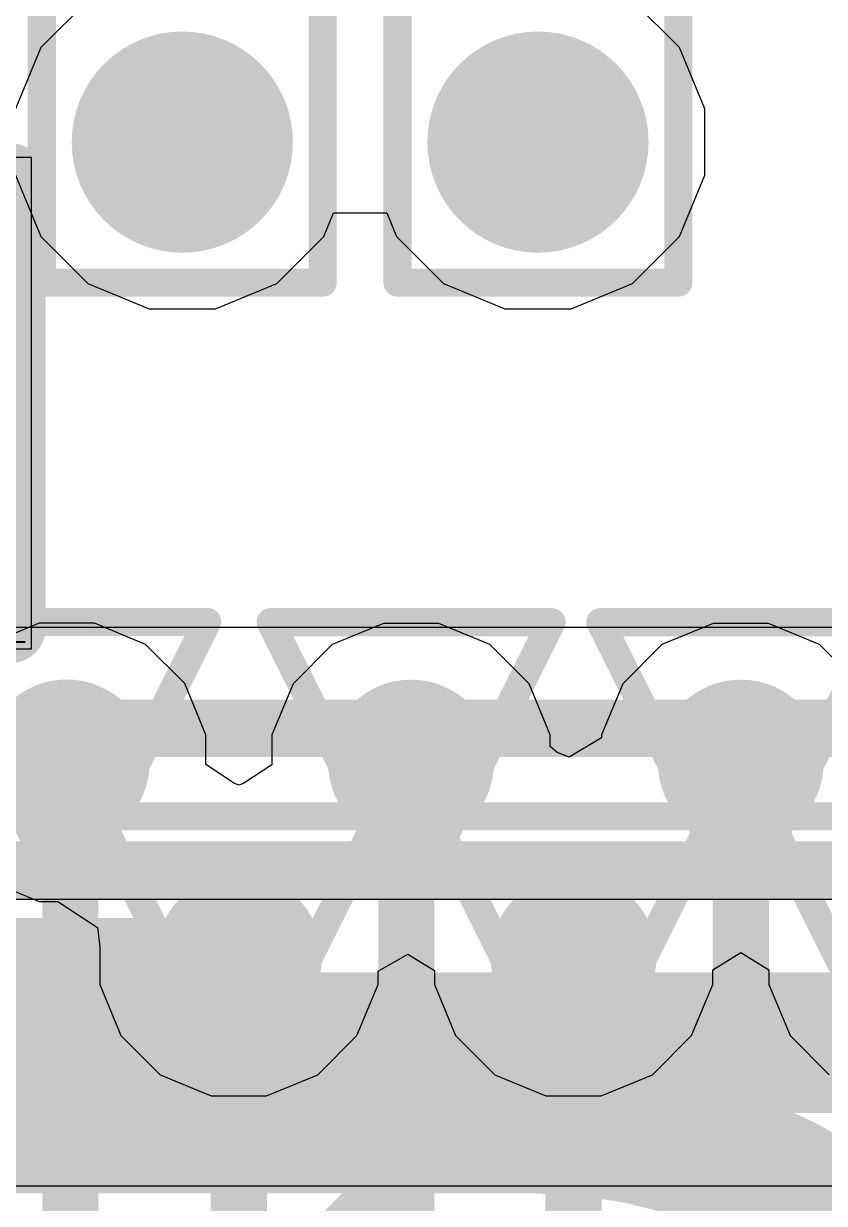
# Model space of a CAD drawing. Header units: inches. Extents: x -6 to 283, y -12 to 154.
# Drawn here: x 27.3 to 28.748, y 3.884 to 6.017 of the extents above; entities that cross this region are included whole.
import ezdxf

# ---------------------------------------------------------------- set-up
doc = ezdxf.new("R2010")
doc.units = ezdxf.units.IN
for name, color, linetype in [('Bottom Layer', 5, 'Continuous'), ('Drill Drawing', 1, 'Continuous'), ('GND-1', 16, 'Continuous'), ('GND-2', 90, 'Continuous'), ('GND-3', 216, 'Continuous'), ('GND-4', 54, 'Continuous'), ('PWR-1', 156, 'Continuous'), ('PWR-2', 130, 'Continuous'), ('Signal L1', 76, 'Continuous'), ('Signal L2', 6, 'Continuous'), ('Top Layer', 1, 'Continuous'), ('Top Overlay', 2, 'Continuous'), ('Top Paste', 8, 'Continuous'), ('Top Solder', 216, 'Continuous'), ('Via Holes', 16, 'Continuous')]:
    doc.layers.add(name, color=color, linetype=linetype)

# ---------------------------------------------------------------- blocks, each defined once
blk = doc.blocks.new('R___0402_123')
at = {"layer": 'Top Layer'}
for points in [[(-0.6985, -0.3175), (-0.6985, 0.3175), (-0.2412999999999999, 0.3175), (-0.2413, -0.3175)], [(0.2412999999999999, -0.3175), (0.2413, 0.3175), (0.6985, 0.3175), (0.6985, -0.3175)]]:
    blk.add_hatch(color=1, dxfattribs=at).paths.add_polyline_path(points)
at = {"layer": 'Top Paste'}
for points in [[(-0.6985, -0.3175), (-0.6985, 0.3175), (-0.2412999999999999, 0.3175), (-0.2413, -0.3175)], [(0.2412999999999999, -0.3175), (0.2413, 0.3175), (0.6985, 0.3175), (0.6985, -0.3175)]]:
    blk.add_hatch(color=8, dxfattribs=at).paths.add_polyline_path(points)
at = {"layer": 'Top Solder'}
for points in [[(-0.75350116, -0.37250116), (-0.75350116, 0.37250116), (-0.1862988399999999, 0.37250116), (-0.18629884, -0.37250116)], [(0.1862988399999999, -0.37250116), (0.18629884, 0.37250116), (0.75350116, 0.37250116), (0.75350116, -0.37250116)]]:
    blk.add_hatch(color=216, dxfattribs=at).paths.add_polyline_path(points)
at = {"layer": 'Top Overlay'}
for points in [[(-0.7874, 0.4064, 0.127, 0.127, 0), (0.7874, 0.4064, 0.127, 0.127, 0)], [(-0.7874, -0.4064, 0.127, 0.127, 0), (-0.7874, 0.4064, 0.127, 0.127, 0)], [(0.7874, -0.4064, 0.127, 0.127, 0), (0.7874, 0.4064, 0.127, 0.127, 0)], [(-0.7874, -0.4064, 0.127, 0.127, 0), (0.7874, -0.4064, 0.127, 0.127, 0)], [(-0.8128, -0.4318, 0.0032258, 0.0032258, 0), (0.8128, -0.4318, 0.0032258, 0.0032258, 0)]]:
    blk.add_lwpolyline(points, format="xyseb", dxfattribs=at)
for points in [[(-0.8191499999999999, 0.4064, 0.0635, 0.0635, 1), (-0.7556499999999999, 0.4064, 0.0635, 0.0635, 1)], [(-0.8191499999999999, 0.4064, 0.0635, 0.0635, 1), (-0.7556499999999999, 0.4064, 0.0635, 0.0635, 1)], [(0.7556499999999999, 0.4064, 0.0635, 0.0635, 1), (0.8191499999999999, 0.4064, 0.0635, 0.0635, 1)], [(0.7556499999999999, 0.4064, 0.0635, 0.0635, 1), (0.8191499999999999, 0.4064, 0.0635, 0.0635, 1)], [(-0.8191499999999999, -0.4064, 0.0635, 0.0635, 1), (-0.7556499999999999, -0.4064, 0.0635, 0.0635, 1)], [(-0.8191499999999999, -0.4064, 0.0635, 0.0635, 1), (-0.7556499999999999, -0.4064, 0.0635, 0.0635, 1)], [(0.7556499999999999, -0.4064, 0.0635, 0.0635, 1), (0.8191499999999999, -0.4064, 0.0635, 0.0635, 1)], [(0.7556499999999999, -0.4064, 0.0635, 0.0635, 1), (0.8191499999999999, -0.4064, 0.0635, 0.0635, 1)], [(-0.81360518, -0.4318, 0.0016129, 0.0016129, 1), (-0.8119948199999999, -0.4318, 0.0016129, 0.0016129, 1)], [(0.8119948199999999, -0.4318, 0.0016129, 0.0016129, 1), (0.81360518, -0.4318, 0.0016129, 0.0016129, 1)]]:
    blk.add_lwpolyline(points, format="xyseb", close=True, dxfattribs=at)

msp = doc.modelspace()

# ---------------------------------------------------------------- hatches: boundary and pattern name
at = {"layer": 'Bottom Layer'}
h = msp.add_hatch(color=5, dxfattribs=at)
edge = h.paths.add_edge_path()
edge.add_arc((27.5870162, 5.80311006), 0.1999996, 0, 360)
h = msp.add_hatch(color=5, dxfattribs=at)
edge = h.paths.add_edge_path()
edge.add_arc((28.23016198, 5.80311006), 0.1999996, 0, 360)
at = {"layer": 'GND-1'}
h = msp.add_hatch(color=16, dxfattribs=at)
edge = h.paths.add_edge_path()
edge.add_arc((27.5870162, 5.80311006), 0.1999996, 0, 360)
h = msp.add_hatch(color=16, dxfattribs=at)
edge = h.paths.add_edge_path()
edge.add_arc((28.23016198, 5.80311006), 0.1999996, 0, 360)
at = {"layer": 'GND-2'}
h = msp.add_hatch(color=90, dxfattribs=at)
edge = h.paths.add_edge_path()
edge.add_arc((27.5870162, 5.80311006), 0.1999996, 0, 360)
h = msp.add_hatch(color=90, dxfattribs=at)
edge = h.paths.add_edge_path()
edge.add_arc((28.23016198, 5.80311006), 0.1999996, 0, 360)
h = msp.add_hatch(color=90, dxfattribs=at)
edge = h.paths.add_edge_path()
edge.add_arc((27.37809358, 4.6813216), 0.1499997, 0, 360)
h = msp.add_hatch(color=90, dxfattribs=at)
edge = h.paths.add_edge_path()
edge.add_arc((28.00067298, 4.68099902), 0.1499997, 0, 360)
h = msp.add_hatch(color=90, dxfattribs=at)
edge = h.paths.add_edge_path()
edge.add_arc((28.5969075, 4.68099902), 0.1499997, 0, 360)
h = msp.add_hatch(color=90, dxfattribs=at)
edge = h.paths.add_edge_path()
edge.add_arc((27.68938328, 4.32970686), 0.1499997, 0, 360)
h = msp.add_hatch(color=90, dxfattribs=at)
edge = h.paths.add_edge_path()
edge.add_arc((28.29450526, 4.32970686), 0.1499997, 0, 360)
at = {"layer": 'GND-3'}
h = msp.add_hatch(color=216, dxfattribs=at)
edge = h.paths.add_edge_path()
edge.add_arc((27.5870162, 5.80311006), 0.1999996, 0, 360)
h = msp.add_hatch(color=216, dxfattribs=at)
edge = h.paths.add_edge_path()
edge.add_arc((28.23016198, 5.80311006), 0.1999996, 0, 360)
h = msp.add_hatch(color=216, dxfattribs=at)
edge = h.paths.add_edge_path()
edge.add_arc((27.37809358, 4.6813216), 0.1499997, 0, 360)
h = msp.add_hatch(color=216, dxfattribs=at)
edge = h.paths.add_edge_path()
edge.add_arc((28.00067298, 4.68099902), 0.1499997, 0, 360)
h = msp.add_hatch(color=216, dxfattribs=at)
edge = h.paths.add_edge_path()
edge.add_arc((28.5969075, 4.68099902), 0.1499997, 0, 360)
h = msp.add_hatch(color=216, dxfattribs=at)
edge = h.paths.add_edge_path()
edge.add_arc((27.68938328, 4.32970686), 0.1499997, 0, 360)
h = msp.add_hatch(color=216, dxfattribs=at)
edge = h.paths.add_edge_path()
edge.add_arc((28.29450526, 4.32970686), 0.1499997, 0, 360)
at = {"layer": 'GND-4'}
h = msp.add_hatch(color=54, dxfattribs=at)
edge = h.paths.add_edge_path()
edge.add_arc((27.5870162, 5.80311006), 0.1999996, 0, 360)
h = msp.add_hatch(color=54, dxfattribs=at)
edge = h.paths.add_edge_path()
edge.add_arc((28.23016198, 5.80311006), 0.1999996, 0, 360)
at = {"layer": 'PWR-1'}
h = msp.add_hatch(color=156, dxfattribs=at)
edge = h.paths.add_edge_path()
edge.add_arc((27.5870162, 5.80311006), 0.1999996, 0, 360)
h = msp.add_hatch(color=156, dxfattribs=at)
edge = h.paths.add_edge_path()
edge.add_arc((28.23016198, 5.80311006), 0.1999996, 0, 360)
h = msp.add_hatch(color=156, dxfattribs=at)
edge = h.paths.add_edge_path()
edge.add_arc((27.37809358, 4.6813216), 0.1499997, 0, 360)
h = msp.add_hatch(color=156, dxfattribs=at)
edge = h.paths.add_edge_path()
edge.add_arc((28.00067298, 4.68099902), 0.1499997, 0, 360)
h = msp.add_hatch(color=156, dxfattribs=at)
edge = h.paths.add_edge_path()
edge.add_arc((28.5969075, 4.68099902), 0.1499997, 0, 360)
h = msp.add_hatch(color=156, dxfattribs=at)
edge = h.paths.add_edge_path()
edge.add_arc((27.68938328, 4.32970686), 0.1499997, 0, 360)
h = msp.add_hatch(color=156, dxfattribs=at)
edge = h.paths.add_edge_path()
edge.add_arc((28.29450526, 4.32970686), 0.1499997, 0, 360)
at = {"layer": 'PWR-2'}
h = msp.add_hatch(color=130, dxfattribs=at)
edge = h.paths.add_edge_path()
edge.add_arc((27.5870162, 5.80311006), 0.1999996, 0, 360)
h = msp.add_hatch(color=130, dxfattribs=at)
edge = h.paths.add_edge_path()
edge.add_arc((28.23016198, 5.80311006), 0.1999996, 0, 360)
h = msp.add_hatch(color=130, dxfattribs=at)
edge = h.paths.add_edge_path()
edge.add_arc((27.37809358, 4.6813216), 0.1499997, 0, 360)
h = msp.add_hatch(color=130, dxfattribs=at)
edge = h.paths.add_edge_path()
edge.add_arc((28.00067298, 4.68099902), 0.1499997, 0, 360)
h = msp.add_hatch(color=130, dxfattribs=at)
edge = h.paths.add_edge_path()
edge.add_arc((28.5969075, 4.68099902), 0.1499997, 0, 360)
h = msp.add_hatch(color=130, dxfattribs=at)
edge = h.paths.add_edge_path()
edge.add_arc((27.68938328, 4.32970686), 0.1499997, 0, 360)
h = msp.add_hatch(color=130, dxfattribs=at)
edge = h.paths.add_edge_path()
edge.add_arc((28.29450526, 4.32970686), 0.1499997, 0, 360)
at = {"layer": 'Signal L1'}
h = msp.add_hatch(color=76, dxfattribs=at)
edge = h.paths.add_edge_path()
edge.add_arc((27.5870162, 5.80311006), 0.1999996, 0, 360)
h = msp.add_hatch(color=76, dxfattribs=at)
edge = h.paths.add_edge_path()
edge.add_arc((28.23016198, 5.80311006), 0.1999996, 0, 360)
h = msp.add_hatch(color=76, dxfattribs=at)
edge = h.paths.add_edge_path()
edge.add_arc((27.37809358, 4.6813216), 0.1499997, 0, 360)
h = msp.add_hatch(color=76, dxfattribs=at)
edge = h.paths.add_edge_path()
edge.add_arc((28.00067298, 4.68099902), 0.1499997, 0, 360)
h = msp.add_hatch(color=76, dxfattribs=at)
edge = h.paths.add_edge_path()
edge.add_arc((28.5969075, 4.68099902), 0.1499997, 0, 360)
h = msp.add_hatch(color=76, dxfattribs=at)
edge = h.paths.add_edge_path()
edge.add_arc((27.68938328, 4.32970686), 0.1499997, 0, 360)
h = msp.add_hatch(color=76, dxfattribs=at)
edge = h.paths.add_edge_path()
edge.add_arc((28.29450526, 4.32970686), 0.1499997, 0, 360)
at = {"layer": 'Signal L2'}
h = msp.add_hatch(color=6, dxfattribs=at)
edge = h.paths.add_edge_path()
edge.add_arc((27.5870162, 5.80311006), 0.1999996, 0, 360)
h = msp.add_hatch(color=6, dxfattribs=at)
edge = h.paths.add_edge_path()
edge.add_arc((28.23016198, 5.80311006), 0.1999996, 0, 360)
h = msp.add_hatch(color=6, dxfattribs=at)
edge = h.paths.add_edge_path()
edge.add_arc((27.37809358, 4.6813216), 0.1499997, 0, 360)
h = msp.add_hatch(color=6, dxfattribs=at)
edge = h.paths.add_edge_path()
edge.add_arc((28.00067298, 4.68099902), 0.1499997, 0, 360)
h = msp.add_hatch(color=6, dxfattribs=at)
edge = h.paths.add_edge_path()
edge.add_arc((28.5969075, 4.68099902), 0.1499997, 0, 360)
h = msp.add_hatch(color=6, dxfattribs=at)
edge = h.paths.add_edge_path()
edge.add_arc((27.68938328, 4.32970686), 0.1499997, 0, 360)
h = msp.add_hatch(color=6, dxfattribs=at)
edge = h.paths.add_edge_path()
edge.add_arc((28.29450526, 4.32970686), 0.1499997, 0, 360)
at = {"layer": 'Top Layer'}
h = msp.add_hatch(color=1, dxfattribs=at)
edge = h.paths.add_edge_path()
edge.add_arc((27.5870162, 5.80311006), 0.1999996, 0, 360)
h = msp.add_hatch(color=1, dxfattribs=at)
edge = h.paths.add_edge_path()
edge.add_arc((28.23016198, 5.80311006), 0.1999996, 0, 360)
at = {"layer": 'Via Holes'}
h = msp.add_hatch(color=7, dxfattribs=at)
edge = h.paths.add_edge_path()
edge.add_arc((27.5870162, 5.80311006), 0.0999998, 0, 360)
h = msp.add_hatch(color=7, dxfattribs=at)
edge = h.paths.add_edge_path()
edge.add_arc((28.23016198, 5.80311006), 0.0999998, 0, 360)
h = msp.add_hatch(color=7, dxfattribs=at)
edge = h.paths.add_edge_path()
edge.add_arc((27.37809358, 4.6813216), 0.07499858, 0, 360)
h = msp.add_hatch(color=7, dxfattribs=at)
edge = h.paths.add_edge_path()
edge.add_arc((28.00067298, 4.68099902), 0.07499858, 0, 360)
h = msp.add_hatch(color=7, dxfattribs=at)
edge = h.paths.add_edge_path()
edge.add_arc((28.5969075, 4.68099902), 0.07499858, 0, 360)
h = msp.add_hatch(color=7, dxfattribs=at)
edge = h.paths.add_edge_path()
edge.add_arc((27.68938328, 4.32970686), 0.07499858, 0, 360)
h = msp.add_hatch(color=7, dxfattribs=at)
edge = h.paths.add_edge_path()
edge.add_arc((28.29450526, 4.32970686), 0.07499858, 0, 360)

# ---------------------------------------------------------------- linework, layer by layer
at = {"layer": 'Bottom Layer'}
msp.add_line((29.04787688, 4.92557816), (25.56355568, 4.92557816), dxfattribs=at)
for points in [[(20.12955334, 4.74300042, 0.10414, 0.10414, 0), (29.70361344, 4.74300042, 0.10414, 0.10414, 0)], [(20.12955334, 4.486460419999999, 0.10414, 0.10414, 0), (29.70360836, 4.486460419999999, 0.10414, 0.10414, 0)], [(26.7407517, 4.029090239999999, 0.254, 0.254, 0), (28.21739086, 4.029090239999999, 0.254, 0.254, 0)], [(28.21739086, 4.029090239999999, 0.254, 0.254, -0.4142135623730951), (29.2001194, 3.0463617, 0.254, 0.254, 0)]]:
    msp.add_lwpolyline(points, format="xyseb", dxfattribs=at)
msp.add_lwpolyline([(28.15389086, 4.029090239999999, 0.127, 0.127, 1), (28.28089086, 4.029090239999999, 0.127, 0.127, 1)], format="xyseb", close=True, dxfattribs=at)
msp.add_lwpolyline([(28.15389086, 4.029090239999999, 0.127, 0.127, 1), (28.28089086, 4.029090239999999, 0.127, 0.127, 1)], format="xyseb", close=True, dxfattribs=at)
at = {"layer": 'Drill Drawing'}
for points in [[(27.3330162, 5.549110059999999, 0.0508, 0.0508, 0), (27.3330162, 6.05711006, 0.0508, 0.0508, 0)], [(27.8410162, 5.549110059999999, 0.0508, 0.0508, 0), (27.8410162, 6.05711006, 0.0508, 0.0508, 0)], [(27.97616198, 5.549110059999999, 0.0508, 0.0508, 0), (27.97616198, 6.05711006, 0.0508, 0.0508, 0)], [(28.48416198, 5.549110059999999, 0.0508, 0.0508, 0), (28.48416198, 6.05711006, 0.0508, 0.0508, 0)], [(27.3330162, 5.549110059999999, 0.0508, 0.0508, 0), (27.8410162, 5.549110059999999, 0.0508, 0.0508, 0)], [(27.97616198, 5.549110059999999, 0.0508, 0.0508, 0), (28.48416198, 5.549110059999999, 0.0508, 0.0508, 0)], [(27.12409358, 4.9353216, 0.0508, 0.0508, 0), (27.63209358, 4.9353216, 0.0508, 0.0508, 0)], [(27.12409358, 4.9353216, 0.0508, 0.0508, 0), (27.37809358, 4.427321599999999, 0.0508, 0.0508, 0)], [(27.37809358, 4.427321599999999, 0.0508, 0.0508, 0), (27.63209358, 4.9353216, 0.0508, 0.0508, 0)], [(27.74667298, 4.934999019999999, 0.0508, 0.0508, 0), (28.25467298, 4.934999019999999, 0.0508, 0.0508, 0)], [(27.74667298, 4.934999019999999, 0.0508, 0.0508, 0), (28.00067298, 4.42699902, 0.0508, 0.0508, 0)], [(28.00067298, 4.42699902, 0.0508, 0.0508, 0), (28.25467298, 4.934999019999999, 0.0508, 0.0508, 0)], [(28.3429075, 4.934999019999999, 0.0508, 0.0508, 0), (28.8509075, 4.934999019999999, 0.0508, 0.0508, 0)], [(28.3429075, 4.934999019999999, 0.0508, 0.0508, 0), (28.5969075, 4.42699902, 0.0508, 0.0508, 0)], [(28.5969075, 4.42699902, 0.0508, 0.0508, 0), (28.8509075, 4.934999019999999, 0.0508, 0.0508, 0)], [(27.43538328, 4.583706859999999, 0.0508, 0.0508, 0), (27.94338328, 4.583706859999999, 0.0508, 0.0508, 0)], [(27.43538328, 4.583706859999999, 0.0508, 0.0508, 0), (27.68938328, 4.075706859999999, 0.0508, 0.0508, 0)], [(27.68938328, 4.075706859999999, 0.0508, 0.0508, 0), (27.94338328, 4.583706859999999, 0.0508, 0.0508, 0)], [(28.04050526, 4.583706859999999, 0.0508, 0.0508, 0), (28.54850526, 4.583706859999999, 0.0508, 0.0508, 0)], [(28.04050526, 4.583706859999999, 0.0508, 0.0508, 0), (28.29450526, 4.075706859999999, 0.0508, 0.0508, 0)], [(28.29450526, 4.075706859999999, 0.0508, 0.0508, 0), (28.54850526, 4.583706859999999, 0.0508, 0.0508, 0)], [(28.64530466, 4.583706859999999, 0.0508, 0.0508, 0), (29.15330466, 4.583706859999999, 0.0508, 0.0508, 0)], [(28.64530466, 4.583706859999999, 0.0508, 0.0508, 0), (28.89930466, 4.075706859999999, 0.0508, 0.0508, 0)]]:
    msp.add_lwpolyline(points, format="xyseb", dxfattribs=at)
for points in [[(27.3203162, 5.549110059999999, 0.0254, 0.0254, 1), (27.3457162, 5.549110059999999, 0.0254, 0.0254, 1)], [(27.3203162, 5.549110059999999, 0.0254, 0.0254, 1), (27.3457162, 5.549110059999999, 0.0254, 0.0254, 1)], [(27.8283162, 5.549110059999999, 0.0254, 0.0254, 1), (27.8537162, 5.549110059999999, 0.0254, 0.0254, 1)], [(27.8283162, 5.549110059999999, 0.0254, 0.0254, 1), (27.8537162, 5.549110059999999, 0.0254, 0.0254, 1)], [(27.96346198, 5.549110059999999, 0.0254, 0.0254, 1), (27.98886198, 5.549110059999999, 0.0254, 0.0254, 1)], [(27.96346198, 5.549110059999999, 0.0254, 0.0254, 1), (27.98886198, 5.549110059999999, 0.0254, 0.0254, 1)], [(28.47146198, 5.549110059999999, 0.0254, 0.0254, 1), (28.49686198, 5.549110059999999, 0.0254, 0.0254, 1)], [(28.47146198, 5.549110059999999, 0.0254, 0.0254, 1), (28.49686198, 5.549110059999999, 0.0254, 0.0254, 1)], [(27.61939358, 4.9353216, 0.0254, 0.0254, 1), (27.64479357999999, 4.9353216, 0.0254, 0.0254, 1)], [(27.61939358, 4.9353216, 0.0254, 0.0254, 1), (27.64479357999999, 4.9353216, 0.0254, 0.0254, 1)], [(27.73397298, 4.934999019999999, 0.0254, 0.0254, 1), (27.75937298, 4.934999019999999, 0.0254, 0.0254, 1)], [(27.73397298, 4.934999019999999, 0.0254, 0.0254, 1), (27.75937298, 4.934999019999999, 0.0254, 0.0254, 1)], [(28.24197298, 4.934999019999999, 0.0254, 0.0254, 1), (28.26737298, 4.934999019999999, 0.0254, 0.0254, 1)], [(28.24197298, 4.934999019999999, 0.0254, 0.0254, 1), (28.26737298, 4.934999019999999, 0.0254, 0.0254, 1)], [(28.3302075, 4.934999019999999, 0.0254, 0.0254, 1), (28.3556075, 4.934999019999999, 0.0254, 0.0254, 1)], [(28.3302075, 4.934999019999999, 0.0254, 0.0254, 1), (28.3556075, 4.934999019999999, 0.0254, 0.0254, 1)], [(27.42268328, 4.583706859999999, 0.0254, 0.0254, 1), (27.44808328, 4.583706859999999, 0.0254, 0.0254, 1)], [(27.42268328, 4.583706859999999, 0.0254, 0.0254, 1), (27.44808328, 4.583706859999999, 0.0254, 0.0254, 1)], [(27.93068328, 4.583706859999999, 0.0254, 0.0254, 1), (27.95608328, 4.583706859999999, 0.0254, 0.0254, 1)], [(27.93068328, 4.583706859999999, 0.0254, 0.0254, 1), (27.95608328, 4.583706859999999, 0.0254, 0.0254, 1)], [(28.02780526, 4.583706859999999, 0.0254, 0.0254, 1), (28.05320526, 4.583706859999999, 0.0254, 0.0254, 1)], [(28.02780526, 4.583706859999999, 0.0254, 0.0254, 1), (28.05320526, 4.583706859999999, 0.0254, 0.0254, 1)], [(28.53580526, 4.583706859999999, 0.0254, 0.0254, 1), (28.56120526, 4.583706859999999, 0.0254, 0.0254, 1)], [(28.53580526, 4.583706859999999, 0.0254, 0.0254, 1), (28.56120526, 4.583706859999999, 0.0254, 0.0254, 1)], [(28.63260466, 4.583706859999999, 0.0254, 0.0254, 1), (28.65800466, 4.583706859999999, 0.0254, 0.0254, 1)], [(28.63260466, 4.583706859999999, 0.0254, 0.0254, 1), (28.65800466, 4.583706859999999, 0.0254, 0.0254, 1)], [(27.36539358, 4.427321599999999, 0.0254, 0.0254, 1), (27.39079358, 4.427321599999999, 0.0254, 0.0254, 1)], [(27.36539358, 4.427321599999999, 0.0254, 0.0254, 1), (27.39079358, 4.427321599999999, 0.0254, 0.0254, 1)], [(27.98797298, 4.42699902, 0.0254, 0.0254, 1), (28.01337298, 4.42699902, 0.0254, 0.0254, 1)], [(27.98797298, 4.42699902, 0.0254, 0.0254, 1), (28.01337298, 4.42699902, 0.0254, 0.0254, 1)], [(28.5842075, 4.42699902, 0.0254, 0.0254, 1), (28.6096075, 4.42699902, 0.0254, 0.0254, 1)], [(28.5842075, 4.42699902, 0.0254, 0.0254, 1), (28.6096075, 4.42699902, 0.0254, 0.0254, 1)], [(27.67668328, 4.075706859999999, 0.0254, 0.0254, 1), (27.70208328, 4.075706859999999, 0.0254, 0.0254, 1)], [(27.67668328, 4.075706859999999, 0.0254, 0.0254, 1), (27.70208328, 4.075706859999999, 0.0254, 0.0254, 1)], [(28.28180526, 4.075706859999999, 0.0254, 0.0254, 1), (28.30720526, 4.075706859999999, 0.0254, 0.0254, 1)], [(28.28180526, 4.075706859999999, 0.0254, 0.0254, 1), (28.30720526, 4.075706859999999, 0.0254, 0.0254, 1)]]:
    msp.add_lwpolyline(points, format="xyseb", close=True, dxfattribs=at)
at = {"layer": 'GND-2'}
for p, q in [((27.32804796, 4.9329213), (27.23557418, 4.8946181)), ((27.4281392, 4.9329213), (27.32804796, 4.9329213)), ((27.52061298, 4.8946181), (27.4281392, 4.9329213)), ((27.95062736, 4.93259872), (27.85815358, 4.894295519999999)), ((28.0507186, 4.93259872), (27.95062736, 4.93259872)), ((28.14319238, 4.894295519999999), (28.0507186, 4.93259872)), ((28.54686188, 4.93259872), (28.4543881, 4.894295519999999)), ((28.64695312, 4.93259872), (28.54686188, 4.93259872)), ((28.7394269, 4.894295519999999), (28.64695312, 4.93259872)), ((27.59139008, 4.823841), (27.52061298, 4.8946181)), ((27.85815358, 4.894295519999999), (27.78737648, 4.823518419999999)), ((28.21396948, 4.823518419999999), (28.14319238, 4.894295519999999)), ((28.4543881, 4.894295519999999), (28.383611, 4.823518419999999)), ((28.810204, 4.823518419999999), (28.7394269, 4.894295519999999)), ((27.62969328, 4.73136722), (27.59139008, 4.823841)), ((27.78737648, 4.823518419999999), (27.74907328, 4.731044639999999)), ((28.25227268, 4.731044639999999), (28.21396948, 4.823518419999999)), ((28.383611, 4.823518419999999), (28.3453078, 4.731044639999999)), ((27.62969328, 4.67756494), (27.62969328, 4.73136722)), ((27.74907328, 4.731044639999999), (27.74907328, 4.67692994)), ((28.25227268, 4.7102903), (28.25227268, 4.731044639999999)), ((28.3453078, 4.72597988), (28.28680652, 4.69076278)), ((28.3453078, 4.731044639999999), (28.3453078, 4.72597988)), ((28.26463994, 4.69943434), (28.25227268, 4.7102903)), ((28.28680652, 4.69076278), (28.26463994, 4.69943434)), ((27.68163882, 4.64339432), (27.62969328, 4.67756494)), ((27.74907328, 4.67692994), (27.69809802, 4.64356196)), ((27.68969316, 4.64028536), (27.68163882, 4.64339432)), ((27.69809802, 4.64356196), (27.68969316, 4.64028536)), ((27.23557418, 4.468025099999999), (27.32804796, 4.4297219)), ((27.32804796, 4.4297219), (27.36225668, 4.4297219)), ((27.36225668, 4.4297219), (27.4336891, 4.382460119999999)), ((27.4336891, 4.382460119999999), (27.43778358, 4.34758846)), ((27.43778358, 4.34758846), (27.43778358, 4.279661239999999)), ((27.94098298, 4.30350676), (27.99512053999999, 4.334626839999999)), ((27.99512053999999, 4.334626839999999), (28.04290556, 4.30521618)), ((28.54610496, 4.30642268), (28.59690496, 4.33766468)), ((28.59690496, 4.33766468), (28.64770496, 4.30642014)), ((27.94098298, 4.279661239999999), (27.94098298, 4.30350676)), ((28.04290556, 4.30521618), (28.04290556, 4.279661239999999)), ((28.54610496, 4.279661239999999), (28.54610496, 4.30642268)), ((28.64770496, 4.30642014), (28.64770496, 4.279661239999999)), ((27.43778358, 4.279661239999999), (27.47608678, 4.18718746)), ((27.90267978, 4.18718746), (27.94098298, 4.279661239999999)), ((28.04290556, 4.279661239999999), (28.08120876, 4.18718746)), ((28.50780176, 4.18718746), (28.54610496, 4.279661239999999)), ((28.64770496, 4.279661239999999), (28.68600816, 4.18718746)), ((27.47608678, 4.18718746), (27.54686388, 4.11641036)), ((27.83190268, 4.11641036), (27.90267978, 4.18718746)), ((28.08120876, 4.18718746), (28.15198586, 4.11641036)), ((28.43702466, 4.11641036), (28.50780176, 4.18718746)), ((28.68600816, 4.18718746), (28.75678526, 4.11641036)), ((27.54686388, 4.11641036), (27.63933766, 4.078107159999999)), ((27.7394289, 4.078107159999999), (27.83190268, 4.11641036)), ((28.15198586, 4.11641036), (28.24445964, 4.078107159999999)), ((28.34455088, 4.078107159999999), (28.43702466, 4.11641036)), ((27.63933766, 4.078107159999999), (27.7394289, 4.078107159999999)), ((28.24445964, 4.078107159999999), (28.34455088, 4.078107159999999))]:
    msp.add_line(p, q, dxfattribs=at)
at = {"layer": 'GND-3'}
for p, q in [((27.32804796, 4.9329213), (27.23557418, 4.8946181)), ((27.4281392, 4.9329213), (27.32804796, 4.9329213)), ((27.52061298, 4.8946181), (27.4281392, 4.9329213)), ((27.95062736, 4.93259872), (27.85815358, 4.894295519999999)), ((28.0507186, 4.93259872), (27.95062736, 4.93259872)), ((28.14319238, 4.894295519999999), (28.0507186, 4.93259872)), ((28.54686188, 4.93259872), (28.4543881, 4.894295519999999)), ((28.64695312, 4.93259872), (28.54686188, 4.93259872)), ((28.7394269, 4.894295519999999), (28.64695312, 4.93259872)), ((27.59139008, 4.823841), (27.52061298, 4.8946181)), ((27.85815358, 4.894295519999999), (27.78737648, 4.823518419999999)), ((28.21396948, 4.823518419999999), (28.14319238, 4.894295519999999)), ((28.4543881, 4.894295519999999), (28.383611, 4.823518419999999)), ((28.810204, 4.823518419999999), (28.7394269, 4.894295519999999)), ((27.62969328, 4.73136722), (27.59139008, 4.823841)), ((27.78737648, 4.823518419999999), (27.74907328, 4.731044639999999)), ((28.25227268, 4.731044639999999), (28.21396948, 4.823518419999999)), ((28.383611, 4.823518419999999), (28.3453078, 4.731044639999999)), ((27.62969328, 4.67756494), (27.62969328, 4.73136722)), ((27.74907328, 4.731044639999999), (27.74907328, 4.67692994)), ((28.25227268, 4.7102903), (28.25227268, 4.731044639999999)), ((28.3453078, 4.72597988), (28.28680652, 4.69076278)), ((28.3453078, 4.731044639999999), (28.3453078, 4.72597988)), ((28.26463994, 4.69943434), (28.25227268, 4.7102903)), ((28.28680652, 4.69076278), (28.26463994, 4.69943434)), ((27.68163882, 4.64339432), (27.62969328, 4.67756494)), ((27.74907328, 4.67692994), (27.69809802, 4.64356196)), ((27.68969316, 4.64028536), (27.68163882, 4.64339432)), ((27.69809802, 4.64356196), (27.68969316, 4.64028536)), ((27.23557418, 4.468025099999999), (27.32804796, 4.4297219)), ((27.32804796, 4.4297219), (27.36225668, 4.4297219)), ((27.36225668, 4.4297219), (27.4336891, 4.382460119999999)), ((27.4336891, 4.382460119999999), (27.43778358, 4.34758846)), ((27.43778358, 4.34758846), (27.43778358, 4.279661239999999)), ((27.94098298, 4.30350676), (27.99512053999999, 4.334626839999999)), ((27.99512053999999, 4.334626839999999), (28.04290556, 4.30521618)), ((28.54610496, 4.30642268), (28.59690496, 4.33766468)), ((28.59690496, 4.33766468), (28.64770496, 4.30642014)), ((27.94098298, 4.279661239999999), (27.94098298, 4.30350676)), ((28.04290556, 4.30521618), (28.04290556, 4.279661239999999)), ((28.54610496, 4.279661239999999), (28.54610496, 4.30642268)), ((28.64770496, 4.30642014), (28.64770496, 4.279661239999999)), ((27.43778358, 4.279661239999999), (27.47608678, 4.18718746)), ((27.90267978, 4.18718746), (27.94098298, 4.279661239999999)), ((28.04290556, 4.279661239999999), (28.08120876, 4.18718746)), ((28.50780176, 4.18718746), (28.54610496, 4.279661239999999)), ((28.64770496, 4.279661239999999), (28.68600816, 4.18718746)), ((27.47608678, 4.18718746), (27.54686388, 4.11641036)), ((27.83190268, 4.11641036), (27.90267978, 4.18718746)), ((28.08120876, 4.18718746), (28.15198586, 4.11641036)), ((28.43702466, 4.11641036), (28.50780176, 4.18718746)), ((28.68600816, 4.18718746), (28.75678526, 4.11641036)), ((27.54686388, 4.11641036), (27.63933766, 4.078107159999999)), ((27.7394289, 4.078107159999999), (27.83190268, 4.11641036)), ((28.15198586, 4.11641036), (28.24445964, 4.078107159999999)), ((28.34455088, 4.078107159999999), (28.43702466, 4.11641036)), ((27.63933766, 4.078107159999999), (27.7394289, 4.078107159999999)), ((28.24445964, 4.078107159999999), (28.34455088, 4.078107159999999))]:
    msp.add_line(p, q, dxfattribs=at)
at = {"layer": 'PWR-1'}
for p, q in [((27.41617326, 6.058794079999999), (27.33133218, 5.973952999999999)), ((28.485846, 5.973952999999999), (28.40100492, 6.058794079999999)), ((27.33133218, 5.973952999999999), (27.2854166, 5.863102319999999)), ((28.53176158, 5.863102319999999), (28.485846, 5.973952999999999)), ((28.53176158, 5.743117799999999), (28.53176158, 5.863102319999999)), ((27.2854166, 5.743117799999999), (27.33133218, 5.63226712)), ((28.485846, 5.63226712), (28.53176158, 5.743117799999999)), ((27.84270022, 5.63226712), (27.86047514, 5.67518296)), ((27.86047514, 5.67518296), (27.95670304, 5.67518296)), ((27.95670304, 5.67518296), (27.97447796, 5.63226712)), ((27.33133218, 5.63226712), (27.41617326, 5.54742604)), ((27.75785914, 5.54742604), (27.84270022, 5.63226712)), ((27.97447796, 5.63226712), (28.05931904, 5.54742604)), ((28.40100492, 5.54742604), (28.485846, 5.63226712)), ((27.41617326, 5.54742604), (27.52702394, 5.50151046)), ((27.64700846, 5.50151046), (27.75785914, 5.54742604)), ((28.05931904, 5.54742604), (28.17016972, 5.50151046)), ((28.29015424, 5.50151046), (28.40100492, 5.54742604)), ((27.52702394, 5.50151046), (27.64700846, 5.50151046)), ((28.17016972, 5.50151046), (28.29015424, 5.50151046)), ((27.32804796, 4.9329213), (27.23557418, 4.8946181)), ((27.4281392, 4.9329213), (27.32804796, 4.9329213)), ((27.52061298, 4.8946181), (27.4281392, 4.9329213)), ((27.95062736, 4.93259872), (27.85815358, 4.894295519999999)), ((28.0507186, 4.93259872), (27.95062736, 4.93259872)), ((28.14319238, 4.894295519999999), (28.0507186, 4.93259872)), ((28.54686188, 4.93259872), (28.4543881, 4.894295519999999)), ((28.64695312, 4.93259872), (28.54686188, 4.93259872)), ((28.7394269, 4.894295519999999), (28.64695312, 4.93259872)), ((27.59139008, 4.823841), (27.52061298, 4.8946181)), ((27.85815358, 4.894295519999999), (27.78737648, 4.823518419999999)), ((28.21396948, 4.823518419999999), (28.14319238, 4.894295519999999)), ((28.4543881, 4.894295519999999), (28.383611, 4.823518419999999)), ((28.810204, 4.823518419999999), (28.7394269, 4.894295519999999)), ((27.62969328, 4.73136722), (27.59139008, 4.823841)), ((27.78737648, 4.823518419999999), (27.74907328, 4.731044639999999)), ((28.25227268, 4.731044639999999), (28.21396948, 4.823518419999999)), ((28.383611, 4.823518419999999), (28.3453078, 4.731044639999999)), ((27.62969328, 4.67756494), (27.62969328, 4.73136722)), ((27.74907328, 4.731044639999999), (27.74907328, 4.67692994)), ((28.25227268, 4.7102903), (28.25227268, 4.731044639999999)), ((28.3453078, 4.72597988), (28.28680652, 4.69076278)), ((28.3453078, 4.731044639999999), (28.3453078, 4.72597988)), ((28.26463994, 4.69943434), (28.25227268, 4.7102903)), ((28.28680652, 4.69076278), (28.26463994, 4.69943434)), ((27.68163882, 4.64339432), (27.62969328, 4.67756494)), ((27.74907328, 4.67692994), (27.69809802, 4.64356196)), ((27.68969316, 4.64028536), (27.68163882, 4.64339432)), ((27.69809802, 4.64356196), (27.68969316, 4.64028536)), ((27.23557418, 4.468025099999999), (27.32804796, 4.4297219)), ((27.32804796, 4.4297219), (27.36225668, 4.4297219)), ((27.36225668, 4.4297219), (27.4336891, 4.382460119999999)), ((27.4336891, 4.382460119999999), (27.43778358, 4.34758846)), ((27.43778358, 4.34758846), (27.43778358, 4.279661239999999)), ((27.94098298, 4.30350676), (27.99512053999999, 4.334626839999999)), ((27.99512053999999, 4.334626839999999), (28.04290556, 4.30521618)), ((28.54610496, 4.30642268), (28.59690496, 4.33766468)), ((28.59690496, 4.33766468), (28.64770496, 4.30642014)), ((27.94098298, 4.279661239999999), (27.94098298, 4.30350676)), ((28.04290556, 4.30521618), (28.04290556, 4.279661239999999)), ((28.54610496, 4.279661239999999), (28.54610496, 4.30642268)), ((28.64770496, 4.30642014), (28.64770496, 4.279661239999999)), ((27.43778358, 4.279661239999999), (27.47608678, 4.18718746)), ((27.90267978, 4.18718746), (27.94098298, 4.279661239999999)), ((28.04290556, 4.279661239999999), (28.08120876, 4.18718746)), ((28.50780176, 4.18718746), (28.54610496, 4.279661239999999)), ((28.64770496, 4.279661239999999), (28.68600816, 4.18718746)), ((27.47608678, 4.18718746), (27.54686388, 4.11641036)), ((27.83190268, 4.11641036), (27.90267978, 4.18718746)), ((28.08120876, 4.18718746), (28.15198586, 4.11641036)), ((28.43702466, 4.11641036), (28.50780176, 4.18718746)), ((28.68600816, 4.18718746), (28.75678526, 4.11641036)), ((27.54686388, 4.11641036), (27.63933766, 4.078107159999999)), ((27.7394289, 4.078107159999999), (27.83190268, 4.11641036)), ((28.15198586, 4.11641036), (28.24445964, 4.078107159999999)), ((28.34455088, 4.078107159999999), (28.43702466, 4.11641036)), ((27.63933766, 4.078107159999999), (27.7394289, 4.078107159999999)), ((28.24445964, 4.078107159999999), (28.34455088, 4.078107159999999))]:
    msp.add_line(p, q, dxfattribs=at)
at = {"layer": 'PWR-2'}
for p, q in [((27.41617326, 6.058794079999999), (27.33133218, 5.973952999999999)), ((28.485846, 5.973952999999999), (28.40100492, 6.058794079999999)), ((27.33133218, 5.973952999999999), (27.2854166, 5.863102319999999)), ((28.53176158, 5.863102319999999), (28.485846, 5.973952999999999)), ((28.53176158, 5.743117799999999), (28.53176158, 5.863102319999999)), ((27.2854166, 5.743117799999999), (27.33133218, 5.63226712)), ((28.485846, 5.63226712), (28.53176158, 5.743117799999999)), ((27.84270022, 5.63226712), (27.86047514, 5.67518296)), ((27.86047514, 5.67518296), (27.95670304, 5.67518296)), ((27.95670304, 5.67518296), (27.97447796, 5.63226712)), ((27.33133218, 5.63226712), (27.41617326, 5.54742604)), ((27.75785914, 5.54742604), (27.84270022, 5.63226712)), ((27.97447796, 5.63226712), (28.05931904, 5.54742604)), ((28.40100492, 5.54742604), (28.485846, 5.63226712)), ((27.41617326, 5.54742604), (27.52702394, 5.50151046)), ((27.64700846, 5.50151046), (27.75785914, 5.54742604)), ((28.05931904, 5.54742604), (28.17016972, 5.50151046)), ((28.29015424, 5.50151046), (28.40100492, 5.54742604)), ((27.52702394, 5.50151046), (27.64700846, 5.50151046)), ((28.17016972, 5.50151046), (28.29015424, 5.50151046)), ((27.32804796, 4.9329213), (27.23557418, 4.8946181)), ((27.4281392, 4.9329213), (27.32804796, 4.9329213)), ((27.52061298, 4.8946181), (27.4281392, 4.9329213)), ((27.95062736, 4.93259872), (27.85815358, 4.894295519999999)), ((28.0507186, 4.93259872), (27.95062736, 4.93259872)), ((28.14319238, 4.894295519999999), (28.0507186, 4.93259872)), ((28.54686188, 4.93259872), (28.4543881, 4.894295519999999)), ((28.64695312, 4.93259872), (28.54686188, 4.93259872)), ((28.7394269, 4.894295519999999), (28.64695312, 4.93259872)), ((27.59139008, 4.823841), (27.52061298, 4.8946181)), ((27.85815358, 4.894295519999999), (27.78737648, 4.823518419999999)), ((28.21396948, 4.823518419999999), (28.14319238, 4.894295519999999)), ((28.4543881, 4.894295519999999), (28.383611, 4.823518419999999)), ((28.810204, 4.823518419999999), (28.7394269, 4.894295519999999)), ((27.62969328, 4.73136722), (27.59139008, 4.823841)), ((27.78737648, 4.823518419999999), (27.74907328, 4.731044639999999)), ((28.25227268, 4.731044639999999), (28.21396948, 4.823518419999999)), ((28.383611, 4.823518419999999), (28.3453078, 4.731044639999999)), ((27.62969328, 4.67756494), (27.62969328, 4.73136722)), ((27.74907328, 4.731044639999999), (27.74907328, 4.67692994)), ((28.25227268, 4.7102903), (28.25227268, 4.731044639999999)), ((28.3453078, 4.72597988), (28.28680652, 4.69076278)), ((28.3453078, 4.731044639999999), (28.3453078, 4.72597988)), ((28.26463994, 4.69943434), (28.25227268, 4.7102903)), ((28.28680652, 4.69076278), (28.26463994, 4.69943434)), ((27.68163882, 4.64339432), (27.62969328, 4.67756494)), ((27.74907328, 4.67692994), (27.69809802, 4.64356196)), ((27.68969316, 4.64028536), (27.68163882, 4.64339432)), ((27.69809802, 4.64356196), (27.68969316, 4.64028536)), ((27.23557418, 4.468025099999999), (27.32804796, 4.4297219)), ((27.32804796, 4.4297219), (27.36225668, 4.4297219)), ((27.36225668, 4.4297219), (27.4336891, 4.382460119999999)), ((27.4336891, 4.382460119999999), (27.43778358, 4.34758846)), ((27.43778358, 4.34758846), (27.43778358, 4.279661239999999)), ((27.94098298, 4.30350676), (27.99512053999999, 4.334626839999999)), ((27.99512053999999, 4.334626839999999), (28.04290556, 4.30521618)), ((28.54610496, 4.30642268), (28.59690496, 4.33766468)), ((28.59690496, 4.33766468), (28.64770496, 4.30642014)), ((27.94098298, 4.279661239999999), (27.94098298, 4.30350676)), ((28.04290556, 4.30521618), (28.04290556, 4.279661239999999)), ((28.54610496, 4.279661239999999), (28.54610496, 4.30642268)), ((28.64770496, 4.30642014), (28.64770496, 4.279661239999999)), ((27.43778358, 4.279661239999999), (27.47608678, 4.18718746)), ((27.90267978, 4.18718746), (27.94098298, 4.279661239999999)), ((28.04290556, 4.279661239999999), (28.08120876, 4.18718746)), ((28.50780176, 4.18718746), (28.54610496, 4.279661239999999)), ((28.64770496, 4.279661239999999), (28.68600816, 4.18718746)), ((27.47608678, 4.18718746), (27.54686388, 4.11641036)), ((27.83190268, 4.11641036), (27.90267978, 4.18718746)), ((28.08120876, 4.18718746), (28.15198586, 4.11641036)), ((28.43702466, 4.11641036), (28.50780176, 4.18718746)), ((28.68600816, 4.18718746), (28.75678526, 4.11641036)), ((27.54686388, 4.11641036), (27.63933766, 4.078107159999999)), ((27.7394289, 4.078107159999999), (27.83190268, 4.11641036)), ((28.15198586, 4.11641036), (28.24445964, 4.078107159999999)), ((28.34455088, 4.078107159999999), (28.43702466, 4.11641036)), ((27.63933766, 4.078107159999999), (27.7394289, 4.078107159999999)), ((28.24445964, 4.078107159999999), (28.34455088, 4.078107159999999))]:
    msp.add_line(p, q, dxfattribs=at)
at = {"layer": 'Signal L1'}
for points in [[(24.50372036, 4.6813216, 0.11938, 0.11938, 0), (27.37809358, 4.6813216, 0.11938, 0.11938, 0)], [(27.99210302, 4.67242906, 0.1016, 0.1016, 0), (28.00067298, 4.68099902, 0.1016, 0.1016, 0)], [(27.99210302, 3.94644118, 0.1016, 0.1016, 0), (27.99210302, 4.67242906, 0.1016, 0.1016, 0)], [(28.59690496, 4.680996479999999, 0.1016, 0.1016, 0), (28.5969075, 4.68099902, 0.1016, 0.1016, 0)], [(28.59690496, 3.65049816, 0.1016, 0.1016, 0), (28.59690496, 4.680996479999999, 0.1016, 0.1016, 0)], [(23.6092111, 4.34037994, 0.11938, 0.11938, 0), (27.6787102, 4.34037994, 0.11938, 0.11938, 0)], [(27.6787102, 4.34037994, 0.11938, 0.11938, 0), (27.68938328, 4.32970686, 0.11938, 0.11938, 0)], [(28.29450526, 3.7760275, 0.1016, 0.1016, 0), (28.29450526, 4.32970686, 0.1016, 0.1016, 0)], [(27.72955846, 3.68389662, 0.1016, 0.1016, 0), (27.99210302, 3.94644118, 0.1016, 0.1016, 0)]]:
    msp.add_lwpolyline(points, format="xyseb", dxfattribs=at)
for points in [[(27.34824858, 4.6813216, 0.05969, 0.05969, 1), (27.40793858, 4.6813216, 0.05969, 0.05969, 1)], [(27.96670302, 4.67242906, 0.0508, 0.0508, 1), (28.01750302, 4.67242906, 0.0508, 0.0508, 1)], [(27.96670302, 4.67242906, 0.0508, 0.0508, 1), (28.01750302, 4.67242906, 0.0508, 0.0508, 1)], [(27.97527298, 4.68099902, 0.0508, 0.0508, 1), (28.02607298, 4.68099902, 0.0508, 0.0508, 1)], [(28.57150496, 4.680996479999999, 0.0508, 0.0508, 1), (28.62230496, 4.680996479999999, 0.0508, 0.0508, 1)], [(28.57150496, 4.680996479999999, 0.0508, 0.0508, 1), (28.62230496, 4.680996479999999, 0.0508, 0.0508, 1)], [(28.5715075, 4.68099902, 0.0508, 0.0508, 1), (28.6223075, 4.68099902, 0.0508, 0.0508, 1)], [(27.6488652, 4.34037994, 0.05969, 0.05969, 1), (27.7085552, 4.34037994, 0.05969, 0.05969, 1)], [(27.6488652, 4.34037994, 0.05969, 0.05969, 1), (27.7085552, 4.34037994, 0.05969, 0.05969, 1)], [(27.65953828, 4.32970686, 0.05969, 0.05969, 1), (27.71922828, 4.32970686, 0.05969, 0.05969, 1)], [(28.26910526, 4.32970686, 0.0508, 0.0508, 1), (28.31990526, 4.32970686, 0.0508, 0.0508, 1)], [(27.96670302, 3.94644118, 0.0508, 0.0508, 1), (28.01750302, 3.94644118, 0.0508, 0.0508, 1)], [(27.96670302, 3.94644118, 0.0508, 0.0508, 1), (28.01750302, 3.94644118, 0.0508, 0.0508, 1)]]:
    msp.add_lwpolyline(points, format="xyseb", close=True, dxfattribs=at)
at = {"layer": 'Signal L2'}
for points in [[(27.37809358, 4.6813216, 0.1016, 0.1016, 0), (27.38458328, 4.6748319, 0.1016, 0.1016, 0)], [(27.38458328, -8.649751559999999, 0.1016, 0.1016, 0), (27.38458328, 4.6748319, 0.1016, 0.1016, 0)], [(27.99210302, 4.67242906, 0.1016, 0.1016, 0), (28.00067298, 4.68099902, 0.1016, 0.1016, 0)], [(27.99210302, -8.45584034, 0.1016, 0.1016, 0), (27.99210302, 4.67242906, 0.1016, 0.1016, 0)], [(28.5969075, -8.2053303, 0.1016, 0.1016, 0), (28.5969075, 4.68099902, 0.1016, 0.1016, 0)], [(27.68938328, -8.580775319999999, 0.1016, 0.1016, 0), (27.68938328, 4.32970686, 0.1016, 0.1016, 0)], [(28.29450526, -8.330582779999999, 0.1016, 0.1016, 0), (28.29450526, 4.32970686, 0.1016, 0.1016, 0)]]:
    msp.add_lwpolyline(points, format="xyseb", dxfattribs=at)
for points in [[(27.35269358, 4.6813216, 0.0508, 0.0508, 1), (27.40349358, 4.6813216, 0.0508, 0.0508, 1)], [(27.35918328, 4.6748319, 0.0508, 0.0508, 1), (27.40998328, 4.6748319, 0.0508, 0.0508, 1)], [(27.35918328, 4.6748319, 0.0508, 0.0508, 1), (27.40998328, 4.6748319, 0.0508, 0.0508, 1)], [(27.96670302, 4.67242906, 0.0508, 0.0508, 1), (28.01750302, 4.67242906, 0.0508, 0.0508, 1)], [(27.96670302, 4.67242906, 0.0508, 0.0508, 1), (28.01750302, 4.67242906, 0.0508, 0.0508, 1)], [(27.97527298, 4.68099902, 0.0508, 0.0508, 1), (28.02607298, 4.68099902, 0.0508, 0.0508, 1)], [(28.5715075, 4.68099902, 0.0508, 0.0508, 1), (28.6223075, 4.68099902, 0.0508, 0.0508, 1)], [(27.66398328, 4.32970686, 0.0508, 0.0508, 1), (27.71478328, 4.32970686, 0.0508, 0.0508, 1)], [(28.26910526, 4.32970686, 0.0508, 0.0508, 1), (28.31990526, 4.32970686, 0.0508, 0.0508, 1)]]:
    msp.add_lwpolyline(points, format="xyseb", close=True, dxfattribs=at)
at = {"layer": 'Top Layer'}
for p, q in [((27.31463676, 5.775416439999999), (26.60343676, 5.775416439999999)), ((27.31463676, 4.88641644), (27.31463676, 5.775416439999999)), ((26.60343676, 4.88641644), (27.31463676, 4.88641644)), ((30.82046668, 4.433437919999999), (26.98224982, 4.433437919999999)), ((27.1034891, 3.9154862), (29.32871198, 3.9154862))]:
    msp.add_line(p, q, dxfattribs=at)
msp.add_lwpolyline([(26.36880426, 4.17446206, 0.254, 0.254, 0), (30.82046668, 4.17446206, 0.254, 0.254, 0)], format="xyseb", dxfattribs=at)

# ---------------------------------------------------------------- block references
msp.add_blockref('R___0402_123', (26.48913676, 5.330916439999999))

doc.saveas('drawing.dxf')
